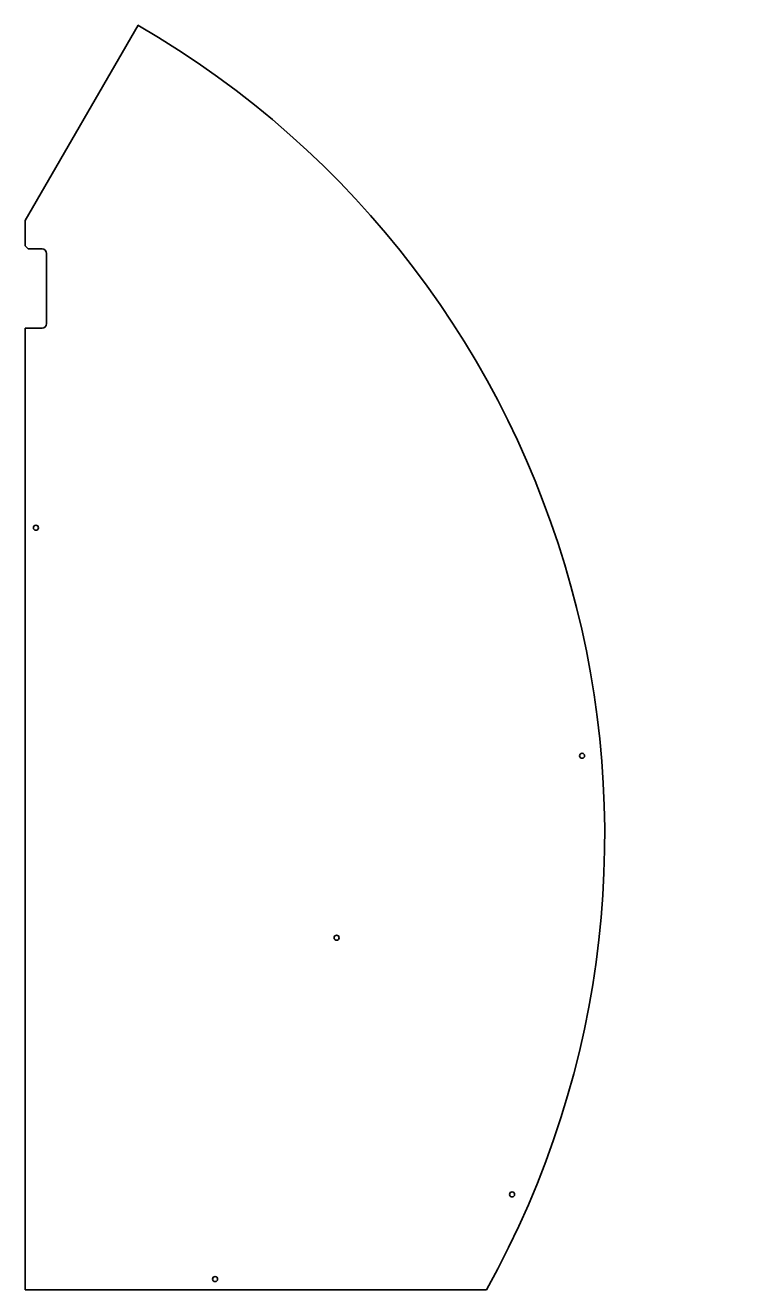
# Model space of a CAD drawing. Header units: inches. Extents: x 0 to 931, y 0 to 1658.
import ezdxf

# ---------------------------------------------------------------- set-up
doc = ezdxf.new("R2010")
doc.units = ezdxf.units.IN
doc.header["$MEASUREMENT"] = 0
doc.layers.add('SIMUMAK Visible (ISO)', color=7, linetype='Continuous', lineweight=35)

# ---------------------------------------------------------------- blocks, each defined once
blk = doc.blocks.new('PTM-03-SUMALD04')
at = {"layer": 'SIMUMAK Visible (ISO)'}
for p, q in [((147.9, 1657.7), (0, 1401.6)), ((0, 1401.6), (0, 1368.6)), ((4, 1364.6), (0, 1368.6)), ((4, 1364.6), (22, 1364.6)), ((28, 1358.6), (28, 1266.6)), ((0, 1260.6), (0, 0)), ((22, 1260.6), (0, 1260.6)), ((0, 0), (605.1, 0))]:
    blk.add_line(p, q, dxfattribs=at)
for centre in [(14, 999), (730.5, 700), (408.5, 461.5), (638.6, 125), (249, 14)]:
    blk.add_circle(centre, 3.3, dxfattribs=at)
for centre, radius, start, end in [((-466, 596.5), 1226, 330.8865, 59.9533), ((22, 1358.6), 6, 0, 90), ((22, 1266.6), 6, 270, 360)]:
    blk.add_arc(centre, radius, start, end, dxfattribs=at)

msp = doc.modelspace()

# ---------------------------------------------------------------- block references
msp.add_blockref('PTM-03-SUMALD04', (0, 0))

doc.saveas('drawing.dxf')
